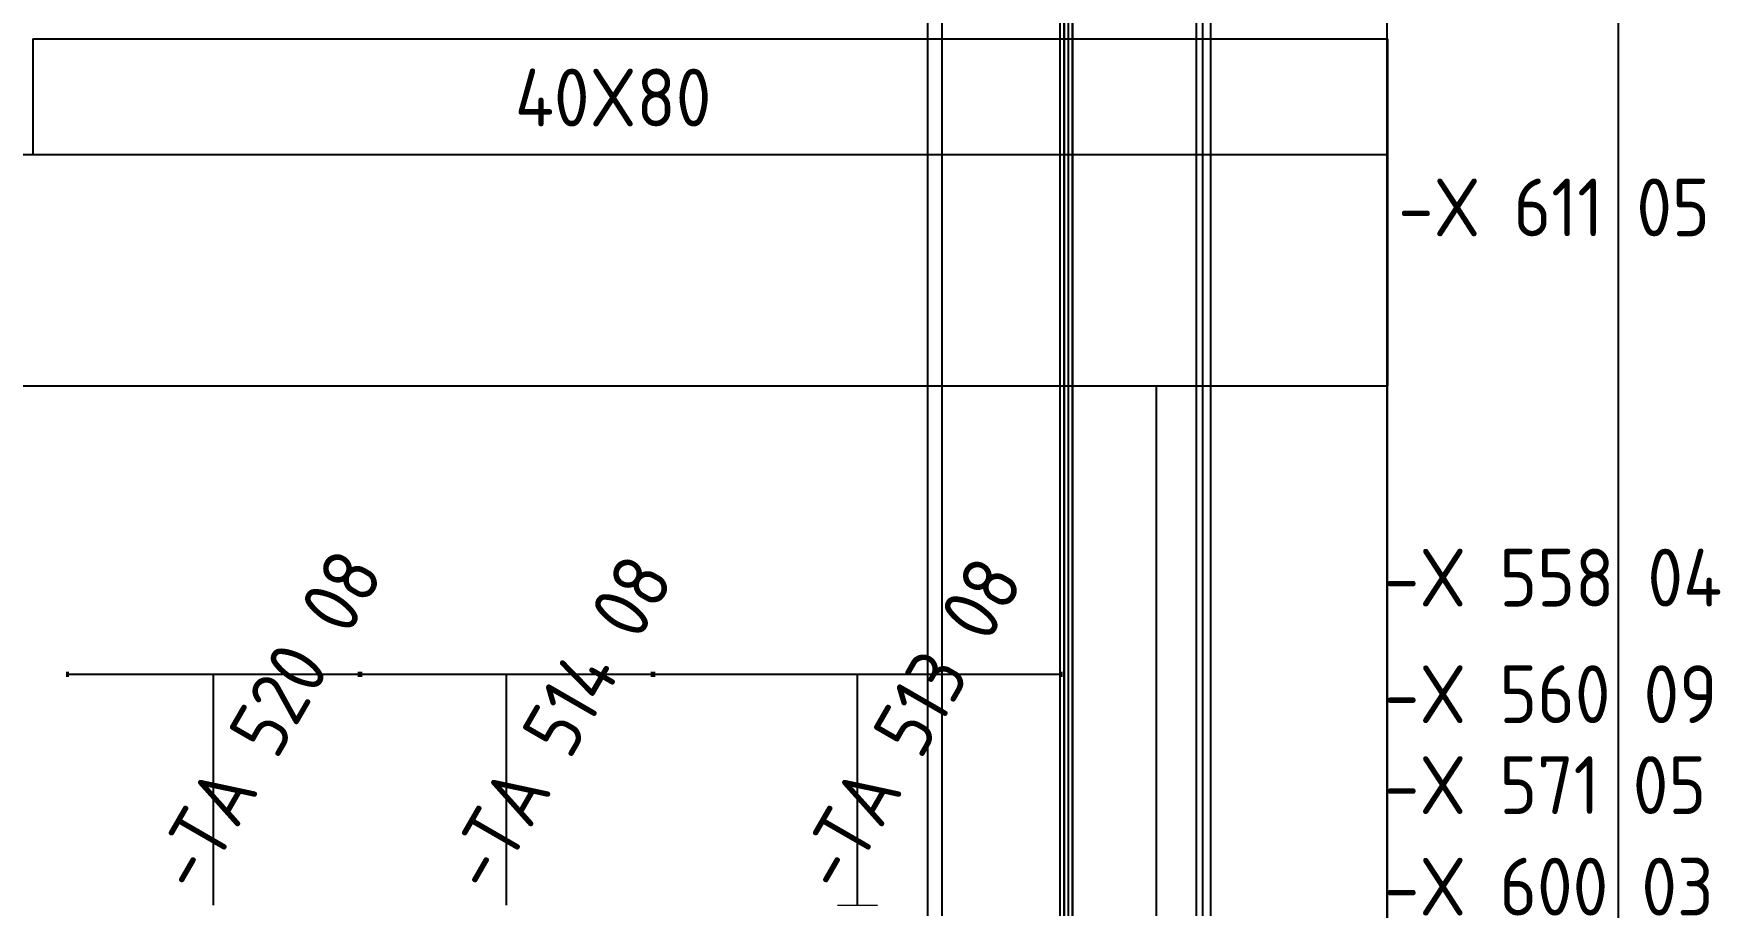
# Model space of a CAD drawing. Header units: millimetres. Extents: x 0 to 69574, y -5 to 41746.
# Drawn here: x 32432 to 33016, y 11520 to 11821 of the extents above; entities that cross this region are included whole.
import ezdxf
from ezdxf.enums import TextEntityAlignment as Align

# ---------------------------------------------------------------- set-up
doc = ezdxf.new("R2010")
doc.units = ezdxf.units.MM
doc.layers.add('! NO PLOT !', color=7, linetype='Continuous', true_color=0xff75dd, plot=False)
doc.layers.add('000-PI-Oprema', color=30, linetype='Continuous', lineweight=5)
for name, color, linetype in [('000-PI-ORMAR', 2, 'Continuous'), ('000-PI_TEXT', 7, 'Continuous'), ('002-PI-Kabelska kanalica', 150, 'Continuous')]:
    doc.layers.add(name, color=color, linetype=linetype)
doc.styles.add('PI0', font='isocpeur.ttf', dxfattribs={"width": 0.9})

# ---------------------------------------------------------------- blocks, each defined once
blk = doc.blocks.new('6SL3220-3YE2X-0XXX')
at = {"layer": '000-PI-Oprema', "ltscale": 0.25}
blk.add_line((63.047165, 423.004754), (76.95266, 423.004754), dxfattribs=at)
blk = doc.blocks.new('SINAMICS_FSC_1mm')
at = {"layer": '! NO PLOT !', "lineweight": 70, "ltscale": 0.25}
for p, q in [((70185.12, 54503), (70186.12, 54503)), ((70326.12, 54503), (70327.12, 54503))]:
    blk.add_line(p, q, dxfattribs=at)
at = {"layer": '! NO PLOT !', "ltscale": 0.25}
blk.add_line((70186.12, 54503), (70326.12, 54503), dxfattribs=at)
at = {"layer": '000-PI-Oprema'}
blk.add_blockref('6SL3220-3YE2X-0XXX', (70186.12, 54000), dxfattribs=at)
at = {"layer": '! NO PLOT !', "ltscale": 0.25}
blk.add_line((70256.12, 54423), (70256.12, 54503), dxfattribs=at)
blk = doc.blocks.new('SINAMICS_FSB_1mm')
at = {"layer": '! NO PLOT !', "lineweight": 70, "ltscale": 0.25}
for p, q in [((70989.15, 54463.25), (70990.15, 54463.25)), ((71090.15, 54463.25), (71091.15, 54463.25))]:
    blk.add_line(p, q, dxfattribs=at)
at = {"layer": '! NO PLOT !', "ltscale": 0.25}
for p, q in [((70990.15, 54463.25), (71090.15, 54463.25)), ((71040.15, 54383.25), (71040.15, 54463.25))]:
    blk.add_line(p, q, dxfattribs=at)
blk = doc.blocks.new('*U946')
at = {"layer": '002-PI-Kabelska kanalica'}
for p, q in [((-20, -100), (-20, 1220)), ((60, -100), (60, 1220))]:
    blk.add_line(p, q, dxfattribs=at)
blk = doc.blocks.new('poveznica montaznih ploca 2100mm')
at = {"layer": '! NO PLOT !'}
for p, q in [((59472.54, 55742.17), (59472.54, 53847.74)), ((59477.54, 55740.77), (59477.54, 53837.74)), ((59565.54, 55740.77), (59565.54, 53837.74)), ((59570.54, 55742.17), (59570.54, 53847.74))]:
    blk.add_line(p, q, dxfattribs=at)
blk = doc.blocks.new('800mm bez ploce')
at = {"layer": '000-PI-ORMAR'}
for p, q in [((47920.01, 47274.57), (47920.01, 45290.07)), ((47921.51, 47274.57), (47921.51, 45290.07)), ((47921.52, 45290.07), (47921.52, 47274.57))]:
    blk.add_line(p, q, dxfattribs=at)
blk = doc.blocks.new('*U1413')
at = {"layer": '002-PI-Kabelska kanalica'}
for p, q in [((-20, 918), (60, 918)), ((-20, -100), (-20, 918)), ((60, -100), (60, 918))]:
    blk.add_line(p, q, dxfattribs=at)
blk = doc.blocks.new('*U1225')
at = {"layer": '002-PI-Kabelska kanalica'}
for p, q in [((-20, 480), (60, 480)), ((-20, -100), (-20, 480)), ((60, -100), (60, 480)), ((-20, -100), (60, -100))]:
    blk.add_line(p, q, dxfattribs=at)
blk = doc.blocks.new('*U1227')
at = {"layer": '002-PI-Kabelska kanalica'}
for p, q in [((-20, 369), (20, 369)), ((-20, -100), (-20, 369)), ((20, -100), (20, 369)), ((-20, -100), (20, -100))]:
    blk.add_line(p, q, dxfattribs=at)

msp = doc.modelspace()

# ---------------------------------------------------------------- linework, layer by layer
at = {"layer": '000-PI-ORMAR'}
for p, q in [((32792.052, 12761.404), (32792.052, 10776.904)), ((32792.064, 10776.904), (32792.064, 12761.404)), ((32837.052, 12709.404), (32837.052, 10819.404))]:
    msp.add_line(p, q, dxfattribs=at)

# ---------------------------------------------------------------- block references
for name, p, rotation in [('*U946', (32960.965, 12339.404), 180), ('*U1227', (32532.138, 11799.404), 270), ('*U1413', (31983.15, 11759.404), 270)]:
    msp.add_blockref(name, p, dxfattribs=dict(rotation=rotation))
at = {"xscale": -1, "rotation": 180}
msp.add_blockref('*U1225', (32841.064, 11599.404), dxfattribs=at)
msp.add_blockref('SINAMICS_FSB_1mm', (-38545.512, -42863.629))
at = {"layer": '000-PI-Oprema', "ltscale": 0.25}
msp.add_blockref('800mm bez ploce', (-15132.372, -34513.162), dxfattribs=at)

# ---------------------------------------------------------------- texts
at = {"insert": (32633.037, 11799.133), "char_height": 20, "width": 16.78721, "attachment_point": 5, "style": 'PI0'}
msp.add_mtext('{\\fISOCPEUR|b0|i0|c238|p34;4}0X{\\fISOCPEUR|b0|i0|c238|p34;8}0', dxfattribs=at)
at = {"layer": '000-PI_TEXT', "style": 'PI0', "width": 0.9}
for s, p in [('-X 611 05', (32904.819, 11745.115)), ('-X 558 04', (32899.905, 11617)), ('-X 560 09', (32899.905, 11576.659)), ('-X 571 05', (32899.905, 11545.2)), ('-X 600 03', (32899.905, 11510.059))]:
    msp.add_text(s, height=20, dxfattribs=at).set_placement(p, align=Align.BOTTOM_LEFT)
msp.add_text('-TA 520 08', height=20, rotation=60, dxfattribs=at).set_placement((32494.638, 11519.621), align=Align.BOTTOM_LEFT)

# ---------------------------------------------------------------- next in the draw order: block references
at = {"layer": '000-PI-Oprema'}
msp.add_blockref('SINAMICS_FSC_1mm', (-37538.484, -42903.384), dxfattribs=at)

# ---------------------------------------------------------------- next in the draw order: linework, layer by layer
at = {"layer": '000-PI-ORMAR'}
msp.add_line((32790.552, 12761.404), (32790.552, 10776.904), dxfattribs=at)

# ---------------------------------------------------------------- next in the draw order: block references
at = {"layer": '! NO PLOT !'}
msp.add_blockref('poveznica montaznih ploca 2100mm', (-26730.675, -43031.862), dxfattribs=at)
msp.add_blockref('SINAMICS_FSB_1mm', (-38444.012, -42863.629))

# ---------------------------------------------------------------- next in the draw order: texts
at = {"layer": '000-PI_TEXT', "style": 'PI0', "width": 0.9}
for s, p in [('-TA 514 08', (32596.138, 11519.621)), ('-TA 513 08', (32717.638, 11519.621))]:
    msp.add_text(s, height=20, rotation=60, dxfattribs=at).set_placement(p, align=Align.BOTTOM_LEFT)

doc.saveas('drawing.dxf')
